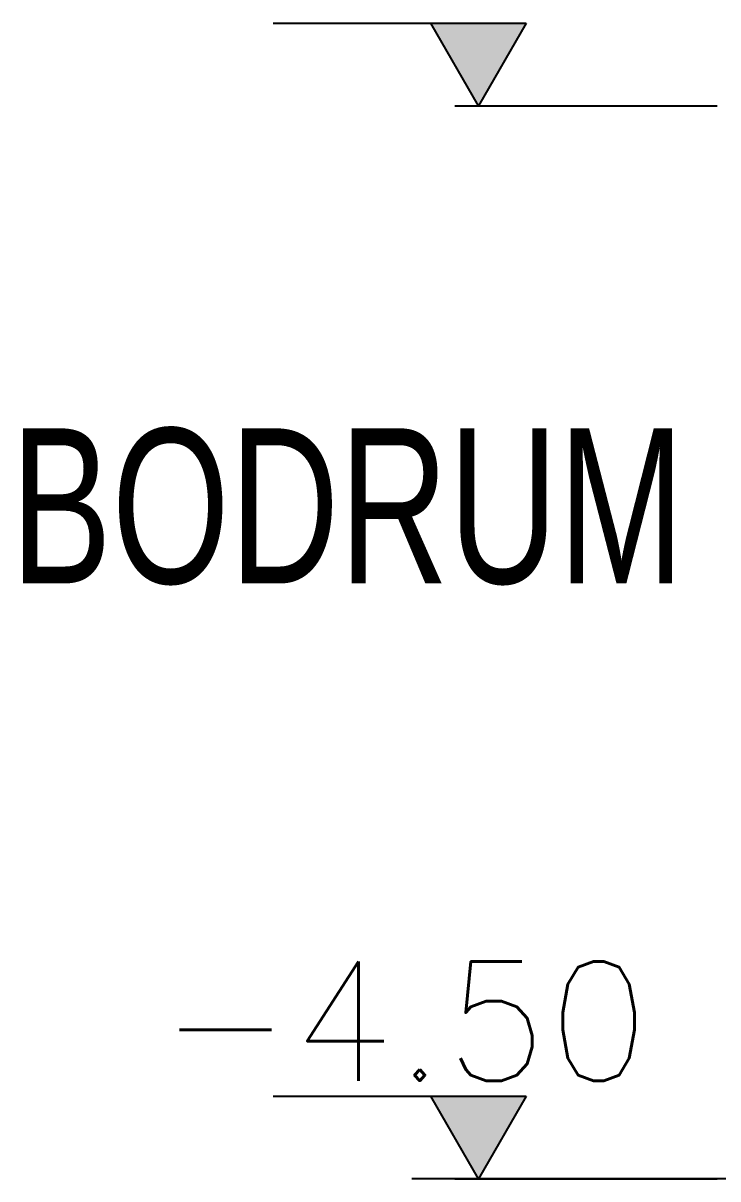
# Model space of a CAD drawing. Header units: inches. Extents: x -7543 to -822, y 102837 to 190349.
# Drawn here: x -837.47734 to -837.46278, y 102836.71319 to 102836.73742 of the extents above; entities that cross this region are included whole.
import ezdxf
from ezdxf.enums import TextEntityAlignment as Align

# ---------------------------------------------------------------- set-up
doc = ezdxf.new("R2010")
doc.units = ezdxf.units.IN
doc.header["$MEASUREMENT"] = 0
doc.linetypes.add('ACAD_ISO07W100', pattern=[3, 0, -3])
doc.layers.add('TARAMA', color=8, linetype='Continuous', lineweight=25)
doc.styles.add('MEKAN', font='arial.ttf', dxfattribs={"width": 0.7, "height": 30})
doc.styles.add('ÖLÇÜ', font='simplex.shx')

msp = doc.modelspace()

# ---------------------------------------------------------------- hatches: boundary and pattern name
at = {"layer": 'TARAMA'}
for points in [[(-837.466793, 102836.737419), (-837.468793, 102836.737419), (-837.467793, 102836.735687)], [(-837.466793, 102836.714919), (-837.468793, 102836.714919), (-837.467793, 102836.713187)]]:
    msp.add_hatch(color=2, dxfattribs=at).paths.add_polyline_path(points)

# ---------------------------------------------------------------- linework, layer by layer
at = {"layer": 'TARAMA', "color": 2}
for p, q in [((-837.4721, 102836.737419), (-837.466793, 102836.737419)), ((-837.467793, 102836.735687), (-837.468793, 102836.737419)), ((-837.466793, 102836.737419), (-837.467793, 102836.735687)), ((-837.468293, 102836.735687), (-837.462793, 102836.735687)), ((-837.4721, 102836.714919), (-837.466793, 102836.714919)), ((-837.467793, 102836.713187), (-837.468793, 102836.714919)), ((-837.466793, 102836.714919), (-837.467793, 102836.713187)), ((-837.468293, 102836.713187), (-837.462793, 102836.713187))]:
    msp.add_line(p, q, dxfattribs=at)
at = {"layer": 'TARAMA', "color": 2, "linetype": 'ACAD_ISO07W100', "ltscale": 3}
msp.add_line((-837.459873, 102836.713187), (-837.469192, 102836.713187), dxfattribs=at)

# ---------------------------------------------------------------- texts
at = {"layer": 'TARAMA', "color": 2, "style": 'MEKAN', "width": 0.7}
msp.add_text('BODRUM KAT', height=0.00325, dxfattribs=at).set_placement((-837.477603, 102836.725673))
at = {"layer": 'TARAMA', "color": 2, "style": 'ÖLÇÜ'}
msp.add_attdef('-4.50', text='%%p0.00', height=0.0025, dxfattribs=at).set_placement((-837.469349, 102836.715244), align=Align.CENTER)

doc.saveas('drawing.dxf')
